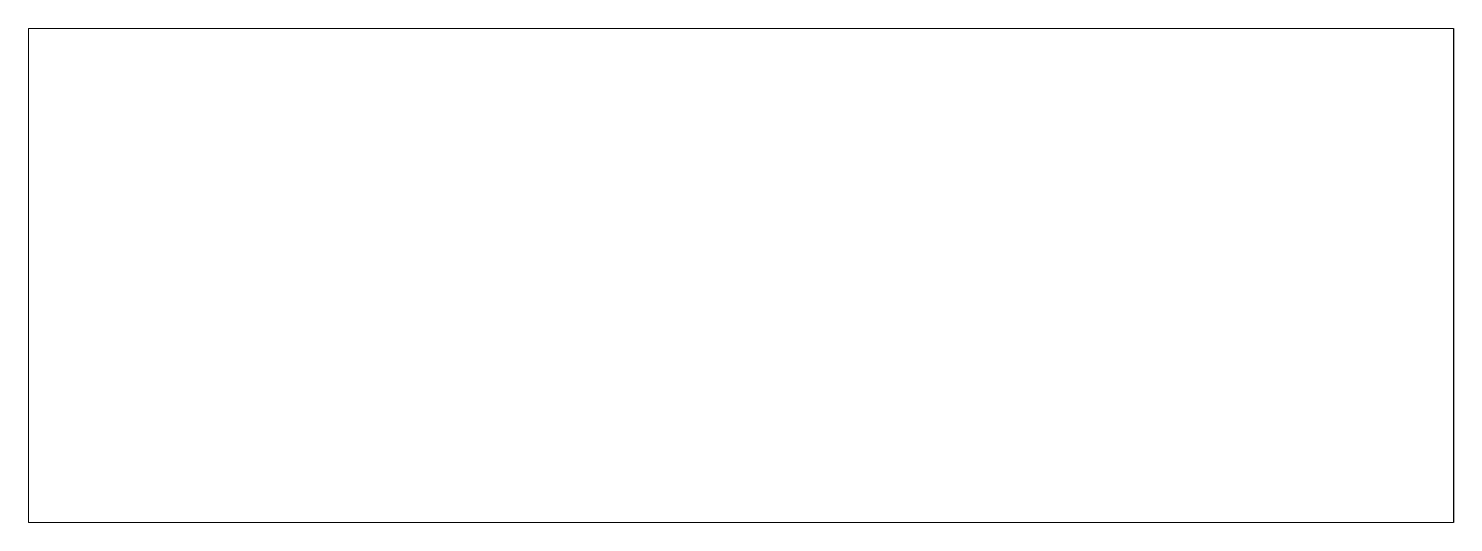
# Model space of a CAD drawing. Header units: millimetres. Extents: x -7.5 to 0, y -9 to 41.3.
# Drawn here: x -7.5 to 0, y 38.7 to 41.3 of the extents above.
import ezdxf

# ---------------------------------------------------------------- set-up
doc = ezdxf.new("R2010")
doc.units = ezdxf.units.MM
doc.layers.get('0').update_dxf_attribs({"linetype": 'CONTINUOUS'})

msp = doc.modelspace()

# ---------------------------------------------------------------- linework, layer by layer
at = {"color": 7, "linetype": 'CONTINUOUS', "lineweight": 0}
for p, q in [((-7.5, 38.7), (-7.5, 41.3)), ((0, 41.3), (-7.5, 41.3)), ((0, 38.7), (-7.5, 38.7))]:
    msp.add_line(p, q, dxfattribs=at)
for p, q in [((0, 41.3), (0, 41.3)), ((0, 41.3), (0, 38.7)), ((0, 38.7), (0, 38.7)), ((0, 38.7), (0, 38.7)), ((0, 38.7), (0, 38.7))]:
    msp.add_line(p, q)

doc.saveas('drawing.dxf')
